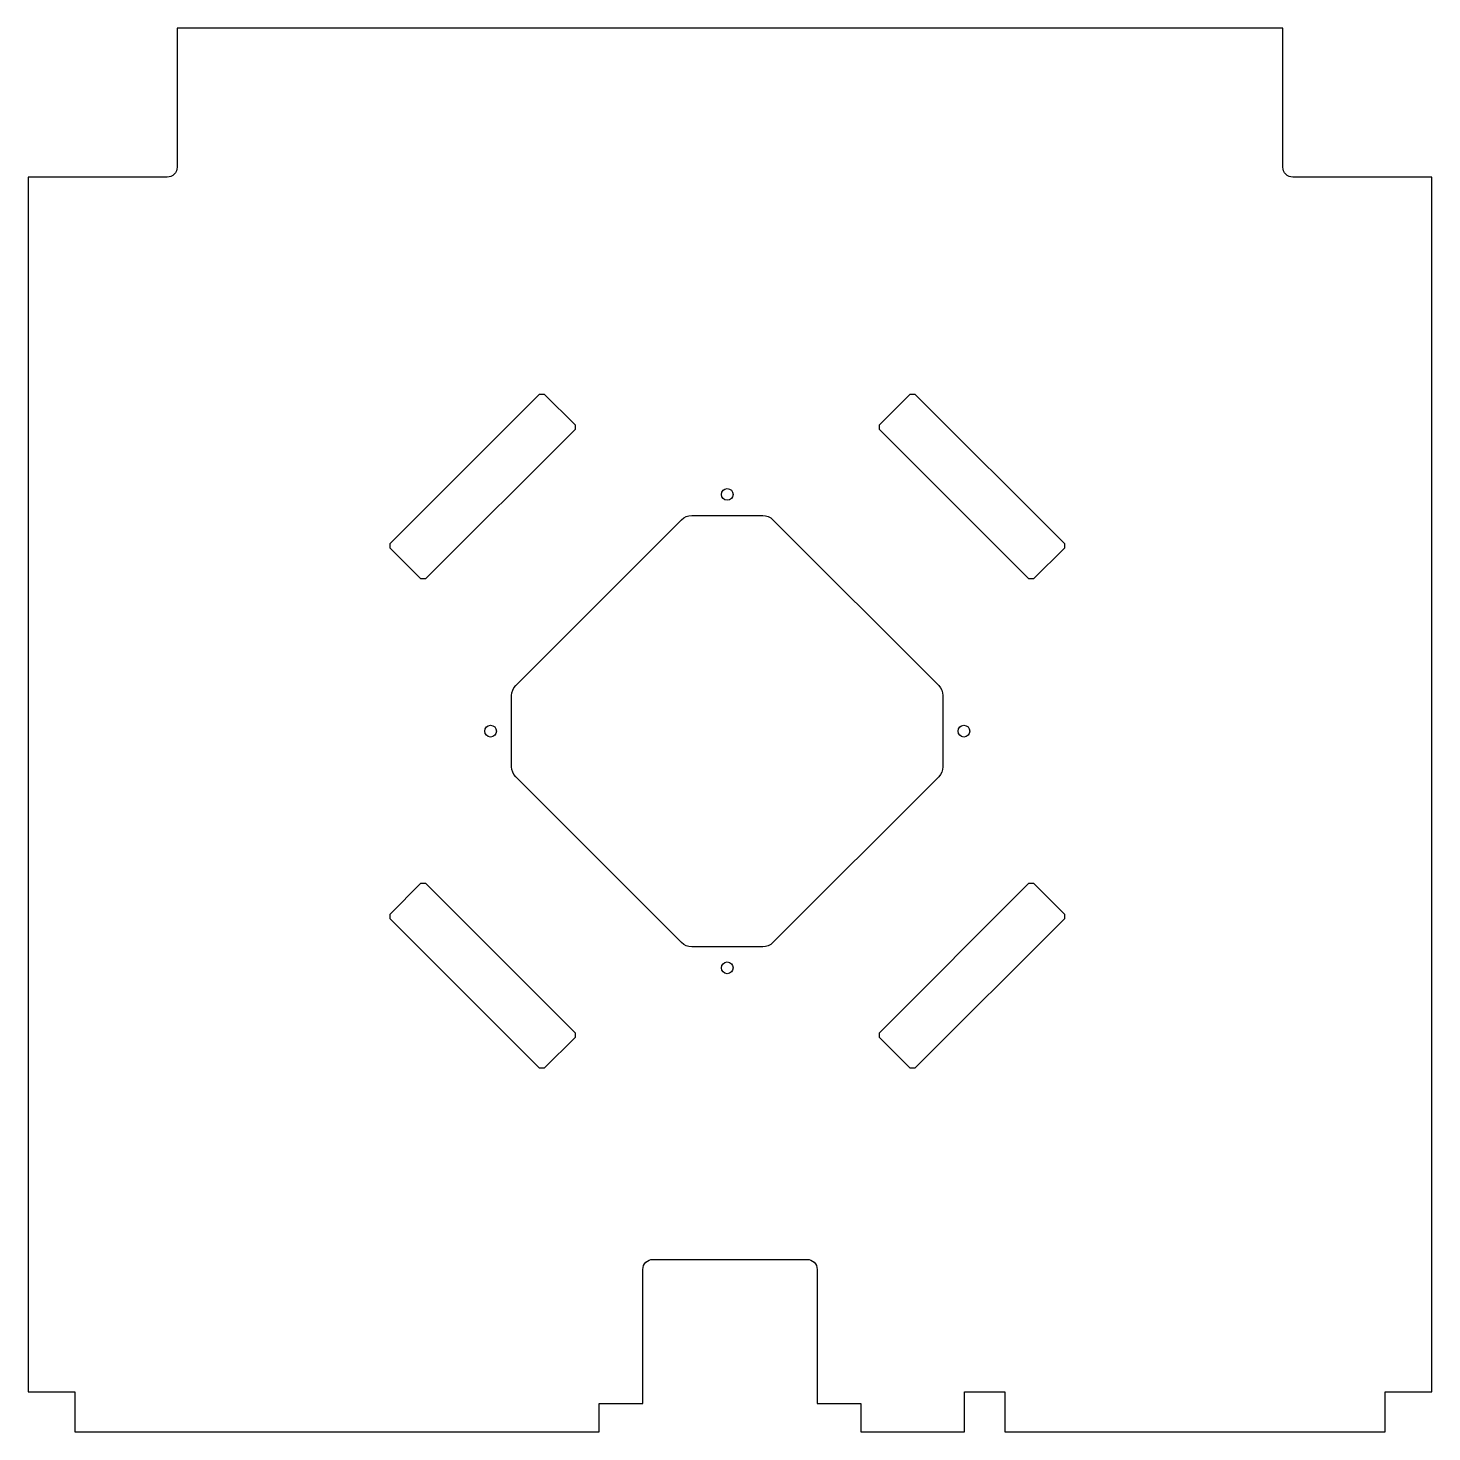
# Model space of a CAD drawing. Header units: millimetres. Extents: x -419 to 0, y -444 to -25.
import ezdxf

# ---------------------------------------------------------------- set-up
doc = ezdxf.new("R2010")
doc.units = ezdxf.units.MM
doc.layers.get('0').update_dxf_attribs({"linetype": 'CONTINUOUS'})

msp = doc.modelspace()

# ---------------------------------------------------------------- linework, layer by layer
for points in [[(-419, -69.5), (-419, -432), (-405, -432), (-405, -444), (-248.5, -444), (-248.5, -435.5), (-235.5, -435.5), (-235.5, -395.5, -0.414214), (-232.5, -392.5), (-186.5, -392.5, -0.414214), (-183.5, -395.5), (-183.5, -435.5), (-170.5, -435.5), (-170.5, -444), (-139.5, -444), (-139.5, -432), (-127.5, -432), (-127.5, -444), (-14, -444), (-14, -432), (0, -432), (0, -69.5), (-41.5, -69.5, -0.414214), (-44.5, -66.5), (-44.5, -25), (-374.5, -25), (-374.5, -66.5, -0.414214), (-377.5, -69.5)], [(-223.94, -297.95), (-273.44, -248.45, -0.198912), (-274.68, -245.45), (-274.68, -224.24, -0.198912), (-273.44, -221.23), (-223.94, -171.73, -0.198912), (-220.93, -170.49), (-199.72, -170.49, -0.198912), (-196.71, -171.73), (-147.22, -221.23, -0.198912), (-145.97, -224.24), (-145.97, -245.45, -0.198912), (-147.22, -248.45), (-196.71, -297.95, -0.198912), (-199.72, -299.2), (-220.93, -299.2, -0.198912)]]:
    msp.add_lwpolyline(points, format="xyb", close=True)
for points in [[(-300.34, -189.43), (-301.75, -189.43), (-310.94, -180.24), (-310.94, -178.82), (-266.35, -134.22), (-264.93, -134.22), (-255.74, -143.42), (-255.74, -144.83)], [(-164.91, -144.83), (-164.91, -143.42), (-155.72, -134.22), (-154.31, -134.22), (-109.71, -178.82), (-109.71, -180.24), (-118.9, -189.43), (-120.31, -189.43)], [(-266.35, -335.46), (-310.94, -290.86), (-310.94, -289.45), (-301.75, -280.26), (-300.34, -280.26), (-255.74, -324.85), (-255.74, -326.27), (-264.93, -335.46)], [(-109.71, -290.86), (-154.31, -335.46), (-155.72, -335.46), (-164.91, -326.27), (-164.91, -324.85), (-120.31, -280.26), (-118.9, -280.26), (-109.71, -289.45)]]:
    msp.add_lwpolyline(points, close=True)
for centre in [(-210.33, -164.2), (-280.97, -234.84), (-139.69, -234.84), (-210.33, -305.48)]:
    msp.add_circle(centre, 1.75)

doc.saveas('drawing.dxf')
